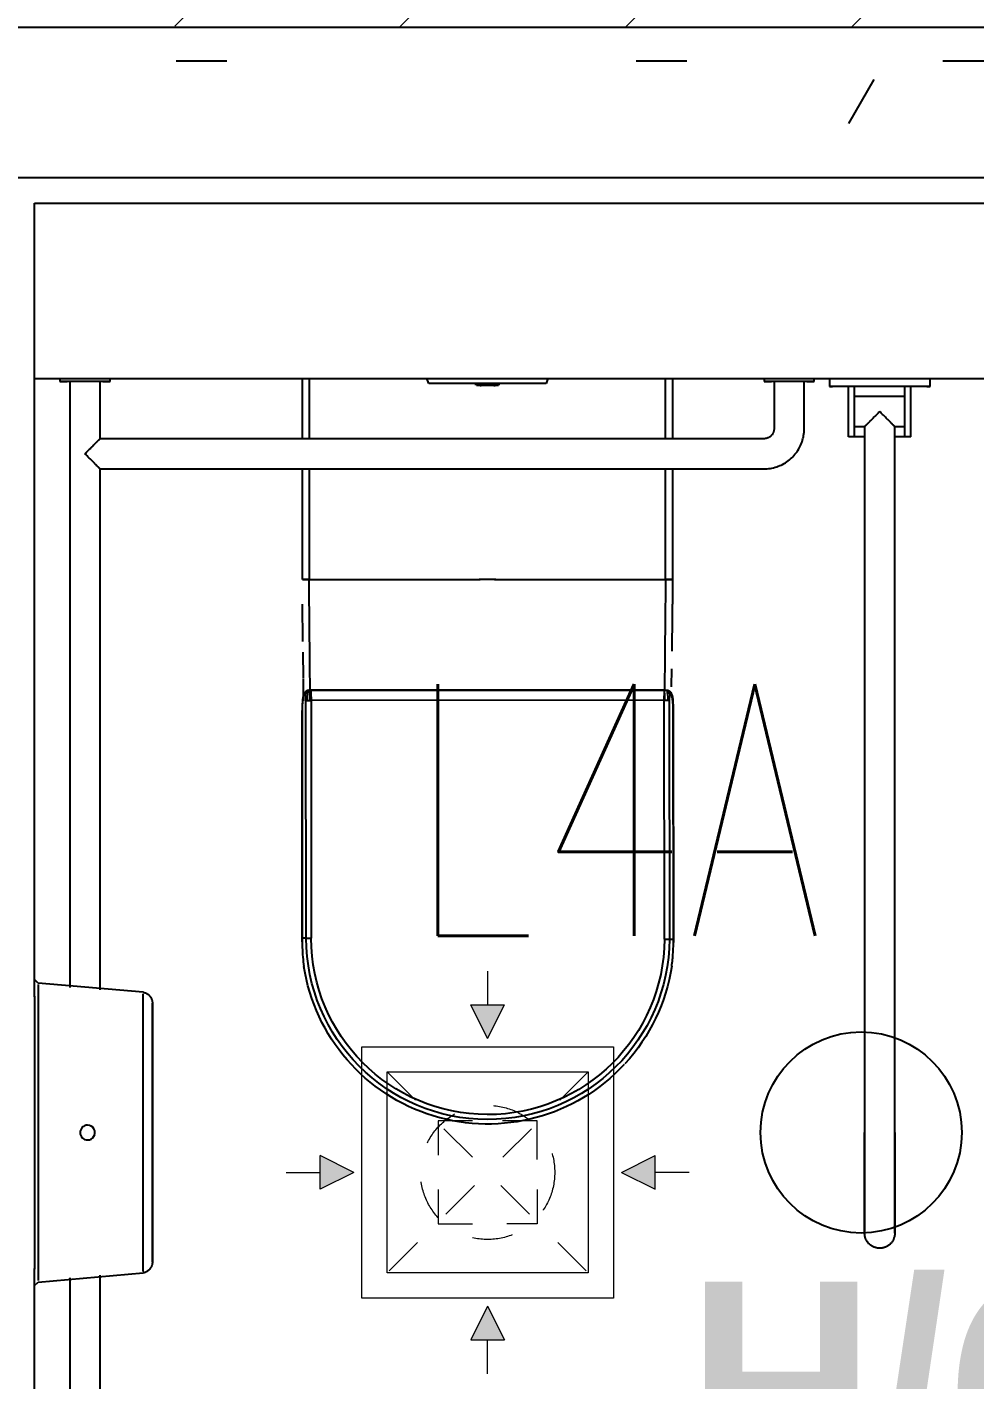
# Model space of a CAD drawing. Header units: millimetres. Extents: x -92759 to 184353, y -15225 to 86714.
# Drawn here: x -62616 to -61673, y 56296 to 57641 of the extents above; entities that cross this region are included whole.
import ezdxf

# ---------------------------------------------------------------- set-up
doc = ezdxf.new("R2010")
doc.units = ezdxf.units.MM
doc.linetypes.add('Aligning Line', pattern=[3.2004, 1.6002, -1.6002])
doc.linetypes.add('HIDDEN', pattern=[0.375, 0.25, -0.125])
for name, color, linetype in [('0-1', 9, 'Continuous'), ('A-_GENM----_M', 9, 'Continuous'), ('A-_ROOMNAME_A', 8, 'Continuous'), ('A-_WALL----_E', 8, 'Continuous'), ('A-_WALL----_H-1', 9, 'Continuous'), ('A-_WALLPRTN_E', 8, 'Continuous'), ('A-PATT-CONC', 8, 'Continuous'), ('A_--------_E-', 8, 'Continuous'), ('E-_LITG _ CKT -DB', 1, 'HIDDEN'), ('E-legend', 1, 'Continuous'), ('HF', 7, 'Continuous'), ('M-_SANIFIXR_E', 9, 'Continuous'), ('M-ACMV_FCU', 5, 'Continuous')]:
    doc.layers.add(name, color=color, linetype=linetype)
doc.layers.add('HFI 9MM FPB', color=94, linetype='Continuous', lineweight=5)
doc.layers.add('M-ACMV_EAG', color=7, linetype='Continuous', lineweight=25, true_color=0x999900)
doc.styles.add('Arial Narrow_B_1', font='ARIALNB.TTF', dxfattribs={"height": 300})
doc.styles.add('Simplex', font='simplex_.ttf', dxfattribs={"width": 0.7, "height": 450})

# ---------------------------------------------------------------- blocks, each defined once
blk = doc.blocks.new('IDA - Rect Box_Furn - 900 x 200mm HC Cubical Box-9671176-BLK8_RHH_1ST STOREY PLAN')
at = {"layer": 'A-_GENM----_M'}
for p, q in [((0, 0), (0, 174.3)), ((-950, 0), (-560, 0)), ((-440, 0), (0, 0))]:
    blk.add_line(p, q, dxfattribs=at)
blk = doc.blocks.new('NT - Grab Bar - Drop Down - Drop Down Grab Bar-9671203-BLK8_RHH_1ST STOREY PLAN')
at = {"layer": 'M-_SANIFIXR_E'}
for p, q in [((-15, 750), (-15, 48)), ((15, 48), (15, 750)), ((-31, 58), (-25, 58)), ((-31, 58), (-31, 8)), ((-25, 58), (-15, 58)), ((-25, 58), (-25, 8)), ((15, 58), (25, 58)), ((25, 58), (31, 58)), ((25, 58), (25, 8)), ((31, 58), (31, 8)), ((-15, 48), (-25, 48)), ((25, 48), (15, 48)), ((-25, 18), (25, 18)), ((-50, 8), (-50, 0)), ((-46.8, 8), (-50, 8)), ((-50, 8), (-46.8, 8)), ((-46.8, 8), (46.8, 8)), ((46.8, 8), (50, 8)), ((50, 8), (46.8, 8)), ((50, 0), (50, 8))]:
    blk.add_line(p, q, dxfattribs=at)
at = {"layer": 'M-_SANIFIXR_E', "flags": 128}
for points in [[(-15, 850), (-15, 850.6), (-15, 851.2), (-14.9, 851.8), (-14.8, 852.4), (-14.7, 853), (-14.6, 853.6), (-14.4, 854.1), (-14.2, 854.7), (-14, 855.3), (-13.8, 855.8), (-13.6, 856.4), (-13.3, 856.9), (-13, 857.5), (-12.7, 858), (-12.4, 858.5), (-12, 859), (-11.7, 859.4), (-11.3, 859.9), (-10.9, 860.3), (-10.5, 860.8), (-10, 861.2), (-9.6, 861.6), (-9.1, 861.9), (-8.6, 862.3), (-8.1, 862.6), (-7.6, 862.9), (-7.1, 863.2), (-6.5, 863.5), (-6, 863.8), (-5.4, 864), (-4.9, 864.2), (-4.3, 864.4), (-3.7, 864.5), (-3.1, 864.7), (-2.5, 864.8), (-2, 864.9), (-1.4, 864.9), (-0.8, 865), (-0.2, 865), (0, 865)], [(0, 865), (0.6, 865), (1.2, 865), (1.8, 864.9), (2.4, 864.8), (3, 864.7), (3.6, 864.6), (4.1, 864.4), (4.7, 864.2), (5.3, 864), (5.8, 863.8), (6.4, 863.6), (6.9, 863.3), (7.5, 863), (8, 862.7), (8.5, 862.4), (9, 862), (9.4, 861.7), (9.9, 861.3), (10.3, 860.9), (10.8, 860.5), (11.2, 860), (11.6, 859.6), (11.9, 859.1), (12.3, 858.6), (12.6, 858.1), (12.9, 857.6), (13.2, 857.1), (13.5, 856.5), (13.8, 856), (14, 855.4), (14.2, 854.9), (14.4, 854.3), (14.5, 853.7), (14.7, 853.1), (14.8, 852.5), (14.9, 852), (14.9, 851.4), (15, 850.8), (15, 850.2), (15, 850)], [(-15, 750), (-15, 754), (-15, 758), (-15, 762), (-15, 765.9), (-15, 769.9), (-15, 773.8), (-15, 777.6), (-15, 781.5), (-15, 785.2), (-15, 788.9), (-15, 792.6), (-15, 796.2), (-15, 799.7), (-15, 803.1), (-15, 806.5), (-15, 809.7), (-15, 812.9), (-15, 815.9), (-15, 818.9), (-15, 821.7), (-15, 824.5), (-15, 827.1), (-15, 829.6), (-15, 831.9), (-15, 834.1), (-15, 836.2), (-15, 838.2), (-15, 840), (-15, 841.7), (-15, 843.2), (-15, 844.6), (-15, 845.8), (-15, 846.9), (-15, 847.8), (-15, 848.5), (-15, 849.1), (-15, 849.6), (-15, 849.9), (-15, 850), (-15, 850)], [(-15, 850), (-15, 849.9), (-15, 849.7), (-15, 849.3), (-15, 848.7), (-15, 848), (-15, 847.1), (-15, 846.1), (-15, 844.9), (-15, 843.6), (-15, 842.1), (-15, 840.5), (-15, 838.7), (-15, 836.8), (-15, 834.7), (-15, 832.5), (-15, 830.2), (-15, 827.8), (-15, 825.2), (-15, 822.5), (-15, 819.7), (-15, 816.7), (-15, 813.7), (-15, 810.6), (-15, 807.4), (-15, 804), (-15, 800.6), (-15, 797.1), (-15, 793.6), (-15, 789.9), (-15, 786.2), (-15, 782.5), (-15, 778.7), (-15, 774.8), (-15, 770.9), (-15, 767), (-15, 763), (-15, 759.1), (-15, 755.1), (-15, 751.1), (-15, 750)], [(15, 750), (15, 754), (15, 758), (15, 762), (15, 765.9), (15, 769.9), (15, 773.8), (15, 777.6), (15, 781.5), (15, 785.2), (15, 788.9), (15, 792.6), (15, 796.2), (15, 799.7), (15, 803.1), (15, 806.5), (15, 809.7), (15, 812.9), (15, 815.9), (15, 818.9), (15, 821.7), (15, 824.5), (15, 827.1), (15, 829.6), (15, 831.9), (15, 834.1), (15, 836.2), (15, 838.2), (15, 840), (15, 841.7), (15, 843.2), (15, 844.6), (15, 845.8), (15, 846.9), (15, 847.8), (15, 848.5), (15, 849.1), (15, 849.6), (15, 849.9), (15, 850), (15, 850)], [(15, 850), (15, 849.9), (15, 849.7), (15, 849.3), (15, 848.7), (15, 848), (15, 847.1), (15, 846.1), (15, 844.9), (15, 843.6), (15, 842.1), (15, 840.5), (15, 838.7), (15, 836.8), (15, 834.7), (15, 832.5), (15, 830.2), (15, 827.8), (15, 825.2), (15, 822.5), (15, 819.7), (15, 816.7), (15, 813.7), (15, 810.6), (15, 807.4), (15, 804), (15, 800.6), (15, 797.1), (15, 793.6), (15, 789.9), (15, 786.2), (15, 782.5), (15, 778.7), (15, 774.8), (15, 770.9), (15, 767), (15, 763), (15, 759.1), (15, 755.1), (15, 751.1), (15, 750)]]:
    blk.add_lwpolyline(points, dxfattribs=at)
at = {"layer": 'M-_SANIFIXR_E'}
for points, knots in [([(-15, 48), (-15, 48), (-14.9, 47.9), (-14.7, 47.7), (-14.5, 47.5), (-14.2, 47.2), (-13.8, 46.8), (-13.4, 46.4), (-13, 46), (-12.5, 45.5), (-12, 45), (-11.5, 44.5), (-10.9, 43.9), (-10.3, 43.3), (-9.5, 42.5), (-8.6, 41.6), (-7.7, 40.8), (-6.9, 39.9), (-5.3, 38.3), (-2.9, 35.9), (-1, 34), (0, 33)], [0, 0, 0, 0, 0.071429, 0.107143, 0.142857, 0.178571, 0.214286, 0.25, 0.285714, 0.321429, 0.357143, 0.392857, 0.428571, 0.464286, 0.5, 0.571429, 0.607143, 0.642857, 0.714286, 0.857143, 1, 1, 1, 1]), ([(0, 33), (1, 34), (2.9, 35.9), (5.3, 38.3), (6.9, 39.9), (7.7, 40.8), (8.4, 41.4), (9.1, 42.1), (9.7, 42.7), (10.3, 43.3), (10.9, 43.9), (11.5, 44.5), (12, 45), (12.5, 45.5), (13, 46), (13.4, 46.4), (13.8, 46.8), (14.2, 47.2), (14.5, 47.5), (14.7, 47.7), (14.9, 47.9), (15, 48), (15, 48)], [0, 0, 0, 0, 0.142857, 0.285714, 0.357143, 0.392857, 0.428571, 0.464286, 0.5, 0.535714, 0.571429, 0.607143, 0.642857, 0.678571, 0.714286, 0.75, 0.785714, 0.821429, 0.857143, 0.892857, 0.928571, 1, 1, 1, 1])]:
    blk.add_open_spline(points, degree=3, knots=knots, dxfattribs=at)
blk = doc.blocks.new('NT - Toilet Roll Holder - Jumbo - Paper Holder Jumbo-9671204-BLK8_RHH_1ST STOREY PLAN')
at = {"layer": 'M-_SANIFIXR_E'}
for p, q in [((-139.5, 107.9), (-148.7, 3.5)), ((0, 107.9), (-138.1, 107.9)), ((138.1, 107.9), (0, 107.9)), ((148.7, 3.5), (139.5, 107.9)), ((-148.7, 3.5), (-152.2, 0)), ((-147.2, 3.5), (0, 3.5)), ((0, 3.5), (147.2, 3.5)), ((152.2, 0), (148.7, 3.5)), ((-135.8, 0), (0, 0)), ((0, 0), (135.8, 0))]:
    blk.add_line(p, q, dxfattribs=at)
at = {"layer": 'M-_SANIFIXR_E', "flags": 128}
for points in [[(-139.5, 107.9), (-139.5, 108.4), (-139.4, 108.8), (-139.2, 109.2), (-139.1, 109.6), (-138.9, 110.1), (-138.8, 110.5), (-138.6, 110.9), (-138.4, 111.2), (-138.2, 111.6), (-137.9, 112), (-137.7, 112.4), (-137.4, 112.7), (-137.2, 113.1), (-136.9, 113.4), (-136.6, 113.7), (-136.3, 114), (-135.9, 114.3), (-135.6, 114.6), (-135.3, 114.9), (-134.9, 115.1), (-134.5, 115.3), (-134.2, 115.6), (-133.8, 115.8), (-133.4, 116), (-133, 116.2), (-132.6, 116.3), (-132.2, 116.5), (-131.7, 116.6), (-131.3, 116.7), (-130.9, 116.8), (-130.5, 116.9), (-130, 116.9), (-129.6, 117), (-129.1, 117), (-128.8, 117)], [(0, 117), (-5.1, 117), (-10.3, 117), (-15.4, 117), (-20.5, 117), (-25.6, 117), (-30.6, 117), (-35.6, 117), (-40.5, 117), (-45.4, 117), (-50.1, 117), (-54.8, 117), (-59.5, 117), (-64, 117), (-68.4, 117), (-72.7, 117), (-76.9, 117), (-81, 117), (-84.9, 117), (-88.7, 117), (-92.4, 117), (-95.9, 117), (-99.2, 117), (-102.4, 117), (-105.5, 117), (-108.3, 117), (-111, 117), (-113.6, 117), (-115.9, 117), (-118, 117), (-120, 117), (-121.8, 117), (-123.3, 117), (-124.7, 117), (-125.9, 117), (-126.9, 117), (-127.7, 117), (-128.2, 117), (-128.6, 117), (-128.7, 117), (-128.8, 117)], [(-128.8, 117), (-128.6, 117), (-128.3, 117), (-127.8, 117), (-127.1, 117), (-126.2, 117), (-125.1, 117), (-123.7, 117), (-122.2, 117), (-120.5, 117), (-118.6, 117), (-116.5, 117), (-114.2, 117), (-111.7, 117), (-109.1, 117), (-106.3, 117), (-103.3, 117), (-100.1, 117), (-96.8, 117), (-93.3, 117), (-89.7, 117), (-85.9, 117), (-82, 117), (-78, 117), (-73.8, 117), (-69.6, 117), (-65.2, 117), (-60.7, 117), (-56.1, 117), (-51.4, 117), (-46.7, 117), (-41.8, 117), (-36.9, 117), (-32, 117), (-26.9, 117), (-21.9, 117), (-16.8, 117), (-11.7, 117), (-6.5, 117), (-1.4, 117), (0, 117)], [(0, 117), (5.1, 117), (10.3, 117), (15.4, 117), (20.5, 117), (25.6, 117), (30.6, 117), (35.6, 117), (40.5, 117), (45.4, 117), (50.1, 117), (54.8, 117), (59.5, 117), (64, 117), (68.4, 117), (72.7, 117), (76.9, 117), (81, 117), (84.9, 117), (88.7, 117), (92.4, 117), (95.9, 117), (99.2, 117), (102.4, 117), (105.5, 117), (108.3, 117), (111, 117), (113.6, 117), (115.9, 117), (118, 117), (120, 117), (121.8, 117), (123.3, 117), (124.7, 117), (125.9, 117), (126.9, 117), (127.7, 117), (128.2, 117), (128.6, 117), (128.7, 117), (128.8, 117)], [(128.8, 117), (128.6, 117), (128.3, 117), (127.8, 117), (127.1, 117), (126.2, 117), (125.1, 117), (123.7, 117), (122.2, 117), (120.5, 117), (118.6, 117), (116.5, 117), (114.2, 117), (111.7, 117), (109.1, 117), (106.3, 117), (103.3, 117), (100.1, 117), (96.8, 117), (93.3, 117), (89.7, 117), (85.9, 117), (82, 117), (78, 117), (73.8, 117), (69.6, 117), (65.2, 117), (60.7, 117), (56.1, 117), (51.4, 117), (46.7, 117), (41.8, 117), (36.9, 117), (32, 117), (26.9, 117), (21.9, 117), (16.8, 117), (11.7, 117), (6.5, 117), (1.4, 117), (0, 117)], [(128.8, 117), (129.2, 117), (129.6, 117), (130.1, 116.9), (130.5, 116.9), (130.9, 116.8), (131.4, 116.7), (131.8, 116.6), (132.2, 116.4), (132.6, 116.3), (133, 116.1), (133.4, 116), (133.8, 115.8), (134.2, 115.6), (134.6, 115.3), (134.9, 115.1), (135.3, 114.8), (135.6, 114.6), (136, 114.3), (136.3, 114), (136.6, 113.7), (136.9, 113.4), (137.2, 113), (137.5, 112.7), (137.7, 112.3), (138, 112), (138.2, 111.6), (138.4, 111.2), (138.6, 110.8), (138.8, 110.4), (139, 110), (139.1, 109.6), (139.2, 109.2), (139.4, 108.8), (139.5, 108.3), (139.5, 107.9)]]:
    blk.add_lwpolyline(points, dxfattribs=at)
at = {"layer": 'M-_SANIFIXR_E'}
for start, end in [(360, 180), (180, 360)]:
    blk.add_arc((0, 52.6), 7.38, start, end, dxfattribs=at)
blk = doc.blocks.new('NT - Grab Bar - Handicapped - Handicap Grab Bar On Wall-9671206-BLK8_RHH_1ST STOREY PLAN')
at = {"layer": 'M-_SANIFIXR_E'}
for p, q in [((0, 1175), (-3, 1175)), ((0, 1175), (-3, 1175)), ((-3, 1175), (-3, 1167.7)), ((-3, 1167.7), (-3, 1175)), ((-3, 1175), (-3, 1167.7)), ((-3, 1125), (-3, 1175)), ((0, 1175), (-3, 1175)), ((-3, 1175), (-3, 1167.7)), ((-3, 1167.7), (-3, 1175)), ((0, 1175), (0, 1125)), ((0, 1167.7), (0, 1175)), ((-3, 1165), (-25, 1165)), ((-3, 1165), (-25, 1165)), ((-3, 1165), (-25, 1165)), ((-25, 1135), (-3, 1135)), ((-25, 1135), (-3, 1135)), ((-25, 1135), (-3, 1135)), ((-3, 1132.3), (-3, 1125)), ((-3, 1125), (-3, 1132.3)), ((-3, 1132.3), (-3, 1125)), ((-3, 1132.3), (-3, 1125)), ((-3, 1125), (-3, 1132.3)), ((0, 1125), (0, 1132.3)), ((-65, 1125), (-65, 891.8)), ((-35, 894.4), (-35, 1125)), ((-3, 1125), (0, 1125)), ((-3, 1125), (0, 1125)), ((-3, 1125), (0, 1125)), ((-65, 608.2), (-65, 90)), ((-35, 3), (-35, 605.6)), ((-65, 90), (-725, 90)), ((-725, 60), (-65, 60)), ((-65, 60), (-65, 3)), ((-765, 50), (-765, 3)), ((-735, 3), (-735, 50)), ((-775, 3), (-775, 0)), ((-775, 3), (-725, 3)), ((-767.7, 3), (-775, 3)), ((-725, 3), (-732.3, 3)), ((-725, 0), (-725, 3)), ((-75, 3), (-75, 0)), ((-75, 3), (-25, 3)), ((-67.7, 3), (-75, 3)), ((-25, 3), (-32.3, 3)), ((-25, 0), (-25, 3))]:
    blk.add_line(p, q, dxfattribs=at)
at = {"layer": 'M-_SANIFIXR_E', "flags": 128}
for points in [[(-65, 1150), (-65, 1150.6), (-65, 1151.2), (-64.9, 1151.8), (-64.8, 1152.4), (-64.7, 1153), (-64.6, 1153.6), (-64.4, 1154.1), (-64.2, 1154.7), (-64, 1155.3), (-63.8, 1155.8), (-63.6, 1156.4), (-63.3, 1156.9), (-63, 1157.5), (-62.7, 1158), (-62.4, 1158.5), (-62, 1159), (-61.7, 1159.4), (-61.3, 1159.9), (-60.9, 1160.3), (-60.5, 1160.8), (-60, 1161.2), (-59.6, 1161.6), (-59.1, 1161.9), (-58.6, 1162.3), (-58.1, 1162.6), (-57.6, 1162.9), (-57.1, 1163.2), (-56.5, 1163.5), (-56, 1163.8), (-55.4, 1164), (-54.9, 1164.2), (-54.3, 1164.4), (-53.7, 1164.5), (-53.1, 1164.7), (-52.5, 1164.8), (-52, 1164.9), (-51.4, 1164.9), (-50.8, 1165), (-50.2, 1165), (-50, 1165)], [(-25, 1165), (-26, 1165), (-27, 1165), (-28, 1165), (-29, 1165), (-30, 1165), (-30.9, 1165), (-31.9, 1165), (-32.9, 1165), (-33.8, 1165), (-34.7, 1165), (-35.6, 1165), (-36.5, 1165), (-37.4, 1165), (-38.3, 1165), (-39.1, 1165), (-39.9, 1165), (-40.7, 1165), (-41.5, 1165), (-42.2, 1165), (-42.9, 1165), (-43.6, 1165), (-44.3, 1165), (-44.9, 1165), (-45.5, 1165), (-46, 1165), (-46.6, 1165), (-47, 1165), (-47.5, 1165), (-47.9, 1165), (-48.3, 1165), (-48.6, 1165), (-49, 1165), (-49.2, 1165), (-49.4, 1165), (-49.6, 1165), (-49.8, 1165), (-49.9, 1165), (-50, 1165), (-50, 1165)], [(-50, 1165), (-50, 1165), (-49.9, 1165), (-49.8, 1165), (-49.7, 1165), (-49.5, 1165), (-49.3, 1165), (-49, 1165), (-48.7, 1165), (-48.4, 1165), (-48, 1165), (-47.6, 1165), (-47.2, 1165), (-46.7, 1165), (-46.2, 1165), (-45.6, 1165), (-45.1, 1165), (-44.4, 1165), (-43.8, 1165), (-43.1, 1165), (-42.4, 1165), (-41.7, 1165), (-40.9, 1165), (-40.1, 1165), (-39.3, 1165), (-38.5, 1165), (-37.7, 1165), (-36.8, 1165), (-35.9, 1165), (-35, 1165), (-34.1, 1165), (-33.1, 1165), (-32.2, 1165), (-31.2, 1165), (-30.2, 1165), (-29.2, 1165), (-28.3, 1165), (-27.3, 1165), (-26.3, 1165), (-25.3, 1165), (-25, 1165)], [(-37.6, 1163), (-39.1, 1162.4), (-40.6, 1161.8), (-42, 1161.2), (-43.5, 1160.5)], [(-25, 1165), (-26.6, 1165), (-28.2, 1164.9), (-29.8, 1164.7), (-31.4, 1164.5), (-32.9, 1164.2)], [(-55.8, 1150.5), (-56.8, 1149.2), (-57.8, 1147.9), (-58.7, 1146.6), (-59.5, 1145.2), (-60.3, 1143.9), (-61, 1142.4), (-61.7, 1141), (-62.3, 1139.5), (-62.8, 1138), (-63.3, 1136.5), (-63.7, 1134.9), (-64.1, 1133.4), (-64.4, 1131.8), (-64.7, 1130.2), (-64.8, 1128.6), (-64.9, 1127), (-65, 1125.4), (-65, 1125)], [(-50, 1135), (-50.6, 1135), (-51.2, 1135), (-51.8, 1135.1), (-52.4, 1135.2), (-53, 1135.3), (-53.6, 1135.4), (-54.1, 1135.6), (-54.7, 1135.8), (-55.3, 1136), (-55.8, 1136.2), (-56.4, 1136.4), (-56.9, 1136.7), (-57.5, 1137), (-58, 1137.3), (-58.5, 1137.6), (-59, 1138), (-59.4, 1138.3), (-59.9, 1138.7), (-60.3, 1139.1), (-60.8, 1139.5), (-61.2, 1140), (-61.6, 1140.4), (-61.9, 1140.9), (-62.3, 1141.4), (-62.6, 1141.9), (-62.9, 1142.4), (-63.2, 1142.9), (-63.5, 1143.5), (-63.8, 1144), (-64, 1144.6), (-64.2, 1145.1), (-64.4, 1145.7), (-64.5, 1146.3), (-64.7, 1146.9), (-64.8, 1147.5), (-64.9, 1148), (-64.9, 1148.6), (-65, 1149.2), (-65, 1149.8), (-65, 1150)], [(-50, 1135), (-50, 1135), (-49.9, 1135), (-49.8, 1135), (-49.7, 1135), (-49.5, 1135), (-49.3, 1135), (-49, 1135), (-48.7, 1135), (-48.4, 1135), (-48, 1135), (-47.6, 1135), (-47.2, 1135), (-46.7, 1135), (-46.2, 1135), (-45.6, 1135), (-45.1, 1135), (-44.4, 1135), (-43.8, 1135), (-43.1, 1135), (-42.4, 1135), (-41.7, 1135), (-40.9, 1135), (-40.1, 1135), (-39.3, 1135), (-38.5, 1135), (-37.7, 1135), (-36.8, 1135), (-35.9, 1135), (-35, 1135), (-34.1, 1135), (-33.1, 1135), (-32.2, 1135), (-31.2, 1135), (-30.2, 1135), (-29.2, 1135), (-28.3, 1135), (-27.3, 1135), (-26.3, 1135), (-25.3, 1135), (-25, 1135)], [(-25, 1135), (-26, 1135), (-27, 1135), (-28, 1135), (-29, 1135), (-30, 1135), (-30.9, 1135), (-31.9, 1135), (-32.9, 1135), (-33.8, 1135), (-34.7, 1135), (-35.6, 1135), (-36.5, 1135), (-37.4, 1135), (-38.3, 1135), (-39.1, 1135), (-39.9, 1135), (-40.7, 1135), (-41.5, 1135), (-42.2, 1135), (-42.9, 1135), (-43.6, 1135), (-44.3, 1135), (-44.9, 1135), (-45.5, 1135), (-46, 1135), (-46.6, 1135), (-47, 1135), (-47.5, 1135), (-47.9, 1135), (-48.3, 1135), (-48.6, 1135), (-49, 1135), (-49.2, 1135), (-49.4, 1135), (-49.6, 1135), (-49.8, 1135), (-49.9, 1135), (-50, 1135), (-50, 1135)], [(-35, 1125), (-35, 1125.4), (-35, 1125.8), (-34.9, 1126.2), (-34.9, 1126.6), (-34.8, 1127), (-34.7, 1127.4), (-34.6, 1127.8), (-34.5, 1128.1), (-34.4, 1128.5), (-34.2, 1128.9), (-34, 1129.3), (-33.9, 1129.6), (-33.7, 1130), (-33.5, 1130.3), (-33.3, 1130.6), (-33, 1131), (-32.8, 1131.3), (-32.5, 1131.6), (-32.2, 1131.9), (-32, 1132.2), (-31.7, 1132.4), (-31.4, 1132.7), (-31.1, 1133), (-30.7, 1133.2), (-30.4, 1133.4), (-30.1, 1133.6), (-29.7, 1133.8), (-29.4, 1134), (-29, 1134.2), (-28.6, 1134.3), (-28.2, 1134.5), (-27.9, 1134.6), (-27.5, 1134.7), (-27.1, 1134.8), (-26.7, 1134.9), (-26.3, 1134.9), (-25.9, 1135), (-25.5, 1135), (-25.1, 1135), (-25, 1135)], [(-725, 90), (-726.6, 90), (-728.2, 89.9), (-729.8, 89.7), (-731.4, 89.5), (-732.9, 89.2), (-734.5, 88.9), (-736.1, 88.4), (-737.6, 88), (-739.1, 87.4), (-740.6, 86.8), (-742, 86.2), (-743.5, 85.5), (-744.9, 84.7), (-746.2, 83.9), (-747.6, 83), (-748.9, 82.1), (-750.2, 81.1), (-751.4, 80.1), (-752.6, 79), (-753.7, 77.9), (-754.8, 76.7), (-755.8, 75.5), (-756.8, 74.2), (-757.8, 72.9), (-758.7, 71.6), (-759.5, 70.2), (-760.3, 68.9), (-761, 67.4), (-761.7, 66), (-762.3, 64.5), (-762.8, 63), (-763.3, 61.5), (-763.7, 59.9), (-764.1, 58.4), (-764.4, 56.8), (-764.7, 55.2), (-764.8, 53.6), (-764.9, 52), (-765, 50.4), (-765, 50)], [(-735, 50), (-735, 50.4), (-735, 50.8), (-734.9, 51.2), (-734.9, 51.6), (-734.8, 52), (-734.7, 52.4), (-734.6, 52.8), (-734.5, 53.1), (-734.4, 53.5), (-734.2, 53.9), (-734, 54.3), (-733.9, 54.6), (-733.7, 55), (-733.5, 55.3), (-733.3, 55.6), (-733, 56), (-732.8, 56.3), (-732.5, 56.6), (-732.2, 56.9), (-732, 57.2), (-731.7, 57.4), (-731.4, 57.7), (-731.1, 58), (-730.7, 58.2), (-730.4, 58.4), (-730.1, 58.6), (-729.7, 58.8), (-729.4, 59), (-729, 59.2), (-728.6, 59.3), (-728.2, 59.5), (-727.9, 59.6), (-727.5, 59.7), (-727.1, 59.8), (-726.7, 59.9), (-726.3, 59.9), (-725.9, 60), (-725.5, 60), (-725.1, 60), (-725, 60)]]:
    blk.add_lwpolyline(points, dxfattribs=at)
at = {"layer": 'M-_SANIFIXR_E'}
for points, knots in [([(-65, 90), (-65, 90), (-64.9, 89.9), (-64.7, 89.7), (-64.5, 89.5), (-64.2, 89.2), (-63.8, 88.8), (-63.4, 88.4), (-63, 88), (-62.5, 87.5), (-61.8, 86.8), (-61.1, 86.1), (-60.3, 85.3), (-59.7, 84.7), (-59.1, 84.1), (-58.4, 83.4), (-57.8, 82.7), (-56.9, 81.9), (-55.3, 80.3), (-52.9, 77.9), (-51, 76), (-50, 75)], [-1, -1, -1, -1, -0.928571, -0.892857, -0.857143, -0.821429, -0.785714, -0.75, -0.714286, -0.678571, -0.642857, -0.571429, -0.535714, -0.5, -0.464286, -0.428571, -0.392857, -0.357143, -0.285714, -0.142857, 0, 0, 0, 0]), ([(-50, 75), (-51, 74), (-52.9, 72.1), (-55.3, 69.7), (-56.9, 68.1), (-57.8, 67.3), (-58.4, 66.6), (-59.1, 65.9), (-59.7, 65.3), (-60.3, 64.7), (-60.9, 64.1), (-61.5, 63.5), (-62, 63), (-62.5, 62.5), (-63, 62), (-63.4, 61.6), (-63.8, 61.2), (-64.2, 60.8), (-64.5, 60.5), (-64.7, 60.3), (-64.9, 60.1), (-65, 60), (-65, 60)], [-1, -1, -1, -1, -0.857143, -0.714286, -0.642857, -0.607143, -0.571429, -0.535714, -0.5, -0.464286, -0.428571, -0.392857, -0.357143, -0.321429, -0.285714, -0.25, -0.214286, -0.178571, -0.142857, -0.107143, -0.071429, 0, 0, 0, 0])]:
    blk.add_open_spline(points, degree=3, knots=knots, dxfattribs=at)
blk = doc.blocks.new('NT - Sensor With Manual Flush - Sensor With Manual Flush-9671207-BLK8_RHH_1ST STOREY PLAN')
at = {"layer": 'M-_SANIFIXR_E'}
for p, q in [((-60, 0), (-58.3, 5)), ((60, 0), (-60, 0)), ((-58.3, 5), (58.3, 5)), ((-12.5, 6), (12.5, 6)), ((-12.5, 6), (-12.5, 6)), ((-11.1, 7), (-5.7, 7)), ((-11.1, 7), (10.8, 7)), ((-6.5, 7), (-7.7, 7)), ((-6.5, 7), (-7.7, 7)), ((5.3, 7), (10.8, 7)), ((7.3, 7), (6.2, 7)), ((7.3, 7), (6.2, 7)), ((12.5, 6), (12.5, 6)), ((58.3, 5), (60, 0))]:
    blk.add_line(p, q, dxfattribs=at)
blk = doc.blocks.new('NT - WC - Seat Handicap - 213809_dwg_006989-V17-BLK8_RHH_1ST STOREY PLAN')
at = {"layer": 'A_--------_E-'}
for p, q in [((259.4, 12.6), (28.4, 12.6)), ((31.7, 12.5), (259.4, 12.5)), ((269.4, 8.6), (31.7, 8.6)), ((31.8, 3.6), (269.4, 3.6)), ((269.4, 3.6), (269.4, 8.6)), ((269.4, 3.6), (269.4, -347.5)), ((274.4, 10.7), (274.4, 9.2)), ((279.4, 4.2), (279.4, 5.7)), ((279.4, 4.2), (279.4, 5.7)), ((279.4, -348.1), (279.4, 4.2)), ((279.4, 4.2), (279.4, -348.1)), ((33, -352.5), (33, -347.5)), ((269.4, -347.5), (33, -347.5)), ((269.4, -352.5), (269.4, -347.5)), ((279.4, -349.6), (279.4, -348.1)), ((279.4, -349.6), (279.4, -348.1)), ((29.3, -356.4), (259.4, -356.4)), ((33, -352.5), (269.4, -352.5)), ((259.4, -356.4), (33, -356.4)), ((274.4, -353.1), (274.4, -354.6))]:
    blk.add_line(p, q, dxfattribs=at)
at = {"layer": 'A_--------_E-', "flags": 128}
for points in [[(31.7, 8.6), (31.7, 10.6), (31.7, 12.5)], [(279.4, 5.7), (279.2, 7.1), (278.6, 8.5), (277.7, 9.5), (276.9, 10.2), (276.1, 10.6), (274.6, 11.2), (272.3, 11.7), (270.2, 12), (267.7, 12.3), (263.6, 12.5), (259.4, 12.6)], [(279.4, -349.6), (279.2, -351), (278.6, -352.4), (277.7, -353.4), (276.9, -354.1), (276.1, -354.5), (274.6, -355.1), (272.3, -355.6), (270.2, -355.9), (267.8, -356.1), (263.6, -356.4), (259.4, -356.4)], [(33, -352.5), (33, -354.4), (33, -356.4)]]:
    blk.add_lwpolyline(points, dxfattribs=at)
at = {"layer": 'A_--------_E-'}
for radius, start, end in [(180.5, 90.4021, 269.9997), (175.6, 90.4077, 269.9997), (185, 98.7637, 132.6139), (185, 132.8859, 261.2447)]:
    blk.add_arc((33, -171.9), radius, start, end, dxfattribs=at)
for centre, start_param, end_param in [((274.4, 5.7), 3.141593, 4.712389), ((274.4, 4.2), 3.141593, 4.712389), ((274.4, -348.1), 1.570796, 3.141593), ((274.4, -349.6), 1.570796, 3.141593)]:
    blk.add_ellipse(centre, major_axis=(-5, 0), ratio=0.992546, start_param=start_param, end_param=end_param, dxfattribs=at)
for points in [[(4.8, 10.9), (9.3, 11.5), (18.3, 12.4), (27.3, 12.6), (31.7, 12.5)], [(31.8, 3.6), (31.8, 4.2), (31.8, 5.4), (31.8, 7), (31.7, 8.2), (31.7, 8.5), (31.7, 8.6)], [(269.4, 3.6), (270, 3.6), (270.7, 3.6), (271.3, 3.6)], [(271.3, -347.5), (270.7, -347.5), (270, -347.5), (269.4, -347.5)], [(33, -356.4), (29.9, -356.5), (23.6, -356.4), (14.2, -355.9), (8, -355.2), (4.9, -354.8)]]:
    blk.add_open_spline(points, degree=3, dxfattribs=at)
for points, knots in [([(259.4, 12.5), (261.1, 12.5), (264.6, 12.4), (269.6, 12.1), (273.4, 11.5), (274.4, 10.9), (274.4, 10.7)], [0, 0, 0, 0, 0.222222, 0.444444, 0.722222, 1, 1, 1, 1]), ([(274.4, 9.2), (274.4, 9.1), (273.8, 8.9), (271.7, 8.6), (270.1, 8.6), (269.4, 8.6)], [0, 0, 0, 0, 0.4, 0.7, 1, 1, 1, 1]), ([(279.4, 5.7), (279.4, 5.8), (279.2, 6), (278, 6.5), (275, 6.9), (271.4, 7.2), (269.4, 7.3)], [0, 0, 0, 0, 0.1111111, 0.2222222, 0.4444444, 0.6666667, 0.6666667, 0.6666667, 0.6666667]), ([(271.3, 3.6), (272, 3.6), (273.8, 3.7), (276.6, 3.8), (278.8, 4), (279.4, 4.2), (279.4, 4.2)], [0.1250205, 0.1250205, 0.1250205, 0.1250205, 0.25, 0.5, 0.75, 1, 1, 1, 1]), ([(269.4, -351.2), (270.4, -351.1), (273.7, -350.9), (278.1, -350.4), (279.4, -349.9), (279.4, -349.6)], [0.3333333, 0.3333333, 0.3333333, 0.3333333, 0.4444444, 0.7222222, 1, 1, 1, 1]), ([(279.4, -348.1), (279.4, -348.1), (279.2, -348), (278.5, -347.9), (276.6, -347.7), (273.8, -347.6), (272, -347.5), (271.3, -347.5)], [0, 0, 0, 0, 0.125, 0.25, 0.5, 0.75, 0.8749408, 0.8749408, 0.8749408, 0.8749408]), ([(274.4, -354.6), (274.4, -354.8), (273.7, -355.2), (270.9, -355.8), (265.9, -356.3), (261.5, -356.4), (259.4, -356.4)], [0, 0, 0, 0, 0.222222, 0.444444, 0.722222, 1, 1, 1, 1]), ([(269.4, -352.5), (270.4, -352.5), (272.2, -352.6), (274, -352.8), (274.4, -353), (274.4, -353.1)], [0, 0, 0, 0, 0.4, 0.7, 1, 1, 1, 1])]:
    blk.add_open_spline(points, degree=3, knots=knots, dxfattribs=at)
blk = doc.blocks.new('NT - WC - Seat Handicap - WC - Seat Handicap-9671208-BLK8_RHH_1ST STOREY PLAN')
at = {"extrusion": (0, 0, -1), "zscale": -1, "rotation": 269.9637915409342}
blk.add_blockref('NT - WC - Seat Handicap - 213809_dwg_006989-V17-BLK8_RHH_1ST STOREY PLAN', (172.4, 589.4), dxfattribs=at)
blk = doc.blocks.new('NT - WC - Handicap - WC - Handicap-9671209-BLK8_RHH_1ST STOREY PLAN')
at = {"layer": 'M-_SANIFIXR_E'}
for p, q in [((183.2, 298.5), (183, 320.6)), ((-183.2, 306.7), (-183.4, 288.9)), ((183.5, 272.4), (183.2, 297.8)), ((184, 224.6), (183.6, 261.8)), ((-184, 200), (-184, 224.7)), ((-184, 90), (-184, 200)), ((-177.2, 200), (-177.2, 90)), ((-8.5, 200), (8, 200)), ((177.2, 89.8), (177.2, 200)), ((184, 89.8), (184, 200)), ((-184, 0), (-184, 60)), ((-177.2, 60), (-177.2, 0)), ((177.2, 0), (177.2, 60.2)), ((184, 0), (184, 60.2))]:
    blk.add_line(p, q, dxfattribs=at)
at = {"layer": 'M-_SANIFIXR_E', "flags": 128}
for points in [[(176, 320.2), (176.1, 306.7), (176.3, 288.9), (176.5, 271.1), (176.7, 253.3), (176.9, 235.6), (177, 217.8), (177.2, 200)], [(-183.6, 271.2), (-183.9, 235.3), (-184, 224.6)], [(-183.8, 200), (-183.3, 200), (-182.5, 200), (-181.5, 200), (-180.2, 200), (-178.7, 200), (-177.2, 200)], [(-7.1, 200), (-35.4, 200), (-106.3, 200), (-177.2, 200)], [(177.2, 200), (106.3, 200), (35.4, 200), (7.1, 200)], [(177.2, 200), (178.7, 200), (180.2, 200), (181.5, 200), (182.5, 200), (183.3, 200), (183.8, 200)]]:
    blk.add_lwpolyline(points, dxfattribs=at)
at = {"layer": 'M-_SANIFIXR_E'}
for points, knots in [([(-177.2, 200), (-177, 217.8), (-176.7, 247.4), (-176.3, 284.1), (-176.2, 303.1), (-176.1, 310.2)], [-1, -1, -1, -1, -0.6666667, -0.4444444, -0.311298, -0.311298, -0.311298, -0.311298]), ([(-177.2, 200), (-178.3, 200), (-179.8, 200), (-181.5, 200), (-182.8, 200), (-183.5, 200), (-183.8, 200), (-183.8, 200)], [0, 0, 0, 0, 0.2857143, 0.4285714, 0.5714286, 0.7857143, 0.8571429, 0.8571429, 0.8571429, 0.8571429]), ([(183.8, 200), (183.7, 200), (183.4, 200), (182.6, 200), (181.3, 200), (179.5, 200), (178, 200), (177.2, 200)], [0.1428571, 0.1428571, 0.1428571, 0.1428571, 0.2857143, 0.4285714, 0.5714286, 0.7857143, 1, 1, 1, 1])]:
    blk.add_open_spline(points, degree=3, knots=knots, dxfattribs=at)
for points in [[(-176, 312.9), (-176, 315.3), (-176, 317.6), (-176, 320)], [(-183.8, 200), (-183.7, 200), (-183.5, 200), (-183.3, 200)], [(183.3, 200), (183.5, 200), (183.7, 200), (183.8, 200)]]:
    blk.add_open_spline(points, degree=3, dxfattribs=at)
blk = doc.blocks.new('A$Cb2bf8f38')
at = {"layer": 'A-_WALL----_H-1'}
h = blk.add_hatch(dxfattribs=at)
h.set_pattern_fill('FP_1', color=256, style=0, pattern_type=2)
h.set_pattern_definition([(0, (-11870.95, 40538.29), (609.6, 152.4), [50.292, -406.908, 50.292, -406.908, -2438.4]), (0, (-11870.95, 40538.29), (609.6, 152.4), [-914.4, 50.292, -864.108, 50.292, -406.908, -1066.8]), (0, (-11870.95, 40538.29), (609.6, 152.4), [-2286, 50.292, -254.508, 50.292, -711.708]), (120, (-11642.35, 40614.49), (-436.7823, 451.7291), [50.292, -406.908, 50.292, -406.908, -2438.4]), (120, (-11642.35, 40614.49), (-436.7823, 451.7291), [-914.4, 50.292, -864.108, 50.292, -406.908, -1066.8]), (120, (-11642.35, 40614.49), (-436.7823, 451.7291), [-2286, 50.292, -254.508, 50.292, -711.708]), (240, (-11566.15, 40919.29), (-172.8177, -604.1291), [50.292, -406.908, 50.292, -406.908, -2438.4]), (240, (-11566.15, 40919.29), (-172.8177, -604.1291), [-914.4, 50.292, -864.108, 50.292, -406.908, -1066.8]), (240, (-11566.15, 40919.29), (-172.8177, -604.1291), [-2286, 50.292, -254.508, 50.292, -711.708])])
h.paths.add_polyline_path([(-18797.5, 24950), (-17450, 24950), (-17450, 25100), (-19850, 25100), (-19850, 24950), (-18991.8, 24950)])
at = {"layer": 'A-_WALL----_E'}
blk.add_line((-17450, 24950), (-19700, 24950), dxfattribs=at)
at = {"layer": 'A-_WALLPRTN_E'}
for p, q in [((-19675, 24925), (-17475, 24925)), ((-19675, 24135.8), (-19675, 24925)), ((-19675, 23618.4), (-19675, 23865.6))]:
    blk.add_line(p, q, dxfattribs=at)
at = {"layer": 'A-_GENM----_M'}
blk.add_blockref('IDA - Rect Box_Furn - 900 x 200mm HC Cubical Box-9671176-BLK8_RHH_1ST STOREY PLAN', (-18725, 24750.7), dxfattribs=at)
at = {"layer": 'M-_SANIFIXR_E'}
for name, p, rotation in [('NT - Grab Bar - Handicapped - Handicap Grab Bar On Wall-9671206-BLK8_RHH_1ST STOREY PLAN', (-19675, 24750.7), 180), ('NT - WC - Handicap - WC - Handicap-9671209-BLK8_RHH_1ST STOREY PLAN', (-19225, 24750.7), 180), ('NT - Sensor With Manual Flush - Sensor With Manual Flush-9671207-BLK8_RHH_1ST STOREY PLAN', (-19225, 24750.7), 180), ('NT - Grab Bar - Drop Down - Drop Down Grab Bar-9671203-BLK8_RHH_1ST STOREY PLAN', (-18835, 24750.7), 180), ('NT - WC - Seat Handicap - WC - Seat Handicap-9671208-BLK8_RHH_1ST STOREY PLAN', (-19225, 24750.7), 180), ('NT - Toilet Roll Holder - Jumbo - Paper Holder Jumbo-9671204-BLK8_RHH_1ST STOREY PLAN', (-19675, 24000.7), 270.0000000000011)]:
    blk.add_blockref(name, p, dxfattribs=dict(at, rotation=rotation))
at = {"layer": 'A-_ROOMNAME_A', "insert": (-19025.8, 23852.5), "char_height": 225, "width": 1743.67, "attachment_point": 1, "style": 'Arial Narrow_B_1'}
blk.add_mtext('H/C TOILET', dxfattribs=at)
blk = doc.blocks.new('RCP_B8L1')
at = {"layer": 'HFI 9MM FPB'}
h = blk.add_hatch(dxfattribs=at)
h.set_pattern_fill('ANSI33', color=256, scale=50)
h.paths.add_polyline_path([(-12779.04792, 486011.70958), (-12778.48421, 484211.6882), (-12378.48595, 484211.6882), (-12379.04966, 482311.70939), (-7979.04966, 482311.70939), (-7979.04966, 484561.70958), (-5579.04966, 484561.70958), (-5579.04966, 486011.70958)])
h.paths.add_polyline_path([(-12278.98401, 485661.70949), (-6278.98575, 485661.70949), (-6278.98575, 485061.70949), (-8078.98575, 485061.70949), (-8078.98575, 482661.70949), (-12278.98575, 482661.70949)], flags=16)
at = {"layer": 'HF'}
blk.add_lwpolyline([(-12779.04792, 486011.70958), (-12778.48421, 484211.6882), (-12378.48595, 484211.6882), (-12379.04966, 482311.70939), (-7979.04966, 482311.70939), (-7979.04966, 484561.70958), (-5579.04966, 484561.70958), (-5579.04966, 486011.70958)], close=True, dxfattribs=at)
blk = doc.blocks.new('A$Cccd3aec5')
at = {"layer": 'E-legend', "lineweight": 25}
blk.add_circle((791.8, 170.3), 100, dxfattribs=at)
at = {"layer": 'E-legend', "lineweight": 25, "style": 'Simplex', "width": 0.7}
blk.add_text('L4A', height=250, dxfattribs=at).set_placement((341, 366))
blk = doc.blocks.new('EL_B8_L1_R4')
at = {"layer": 'E-_LITG _ CKT -DB', "ltscale": 0.5}
blk.add_blockref('A$Cccd3aec5', (-8852.3, -16727.9), dxfattribs=at)
blk = doc.blocks.new('A$Cfd5c790e')
at = {"layer": 'M-ACMV_EAG', "lineweight": 5}
h = blk.add_hatch(color=256, dxfattribs=at)
h.dxf.hatch_style = 1
h.paths.add_polyline_path([(16.8, 166.6), (-16.8, 166.6), (0, 133)])
h = blk.add_hatch(color=256, dxfattribs=at)
h.dxf.hatch_style = 1
h.paths.add_polyline_path([(-166.6, 16.8), (-166.6, -16.8), (-133, 0)])
h = blk.add_hatch(color=256, dxfattribs=at)
h.dxf.hatch_style = 1
h.paths.add_polyline_path([(133, 0), (166.6, -16.8), (166.6, 16.8)])
h = blk.add_hatch(color=256, dxfattribs=at)
h.dxf.hatch_style = 1
h.paths.add_polyline_path([(0, -133), (-16.8, -166.6), (16.8, -166.6)])
for p, q in [((0, 200.2), (0, 166.6)), ((-16.8, 166.6), (16.8, 166.6)), ((0, 133), (-16.8, 166.6)), ((-16.8, 166.6), (16.8, 166.6)), ((0, 133), (16.8, 166.6)), ((-166.6, -16.8), (-166.6, 16.8)), ((-133, 0), (-166.6, 16.8)), ((-166.6, -16.8), (-166.6, 16.8)), ((133, 0), (166.6, 16.8)), ((166.6, -16.8), (166.6, 16.8)), ((166.6, -16.8), (166.6, 16.8)), ((-200.2, 0), (-166.6, 0)), ((-133, 0), (-166.6, -16.8)), ((133, 0), (166.6, -16.8)), ((200.2, 0), (166.6, 0)), ((0, -133), (-16.8, -166.6)), ((0, -133), (16.8, -166.6)), ((-16.8, -166.6), (16.8, -166.6)), ((-16.8, -166.6), (16.8, -166.6)), ((0, -200.2), (0, -166.6))]:
    blk.add_line(p, q, dxfattribs=at)
at = {"layer": 'M-ACMV_EAG', "linetype": 'Aligning Line', "lineweight": 5, "ltscale": 25}
for p, q in [((-100, 100), (100, -100)), ((100, 100), (-100, -100))]:
    blk.add_line(p, q, dxfattribs=at)
at = {"layer": 'M-ACMV_EAG', "lineweight": 5}
for points in [[(-125, 125), (125, 125), (125, -125), (-125, -125)], [(-100, 100), (100, 100), (100, -100), (-100, -100)]]:
    blk.add_lwpolyline(points, close=True, dxfattribs=at)
for points in [[(-14.9, 51.2), (-49.1, 51.2), (-49.1, 17.1)], [(49.1, 12.8), (49.1, 51.2), (14.9, 51.2)], [(-49.1, -17.1), (-49.1, -51.2), (-14.9, -51.2)], [(49.1, -17.1), (49.1, -51.2), (19.2, -51.2)]]:
    blk.add_lwpolyline(points, dxfattribs=at)
at = {"layer": 'M-ACMV_EAG', "linetype": 'Aligning Line', "lineweight": 5, "ltscale": 25}
blk.add_circle((0, 0), 66.7, dxfattribs=at)
blk = doc.blocks.new('ACMV_B8L1_R9')
at = {"layer": 'M-ACMV_EAG', "lineweight": 5}
blk.add_blockref('A$Cfd5c790e', (227645.3, -53452.3), dxfattribs=at)

msp = doc.modelspace()

# ---------------------------------------------------------------- block references
at = {"layer": '0-1'}
msp.add_blockref('A$Cb2bf8f38', (-42933, 32541.2), dxfattribs=at)

# ---------------------------------------------------------------- next in the draw order: block references
at = {"color": 0}
msp.add_blockref('EL_B8_L1_R4', (-53725.9, 73099.6), dxfattribs=at)
at = {"layer": 'A-PATT-CONC', "color": 152, "true_color": 0x2776bb}
msp.add_blockref('RCP_B8L1', (-54804, -426920.5), dxfattribs=at)

# ---------------------------------------------------------------- next in the draw order: block references
at = {"layer": 'M-ACMV_FCU', "color": 5}
msp.add_blockref('ACMV_B8L1_R9', (-289803, 109954.6), dxfattribs=at)

doc.saveas('drawing.dxf')
